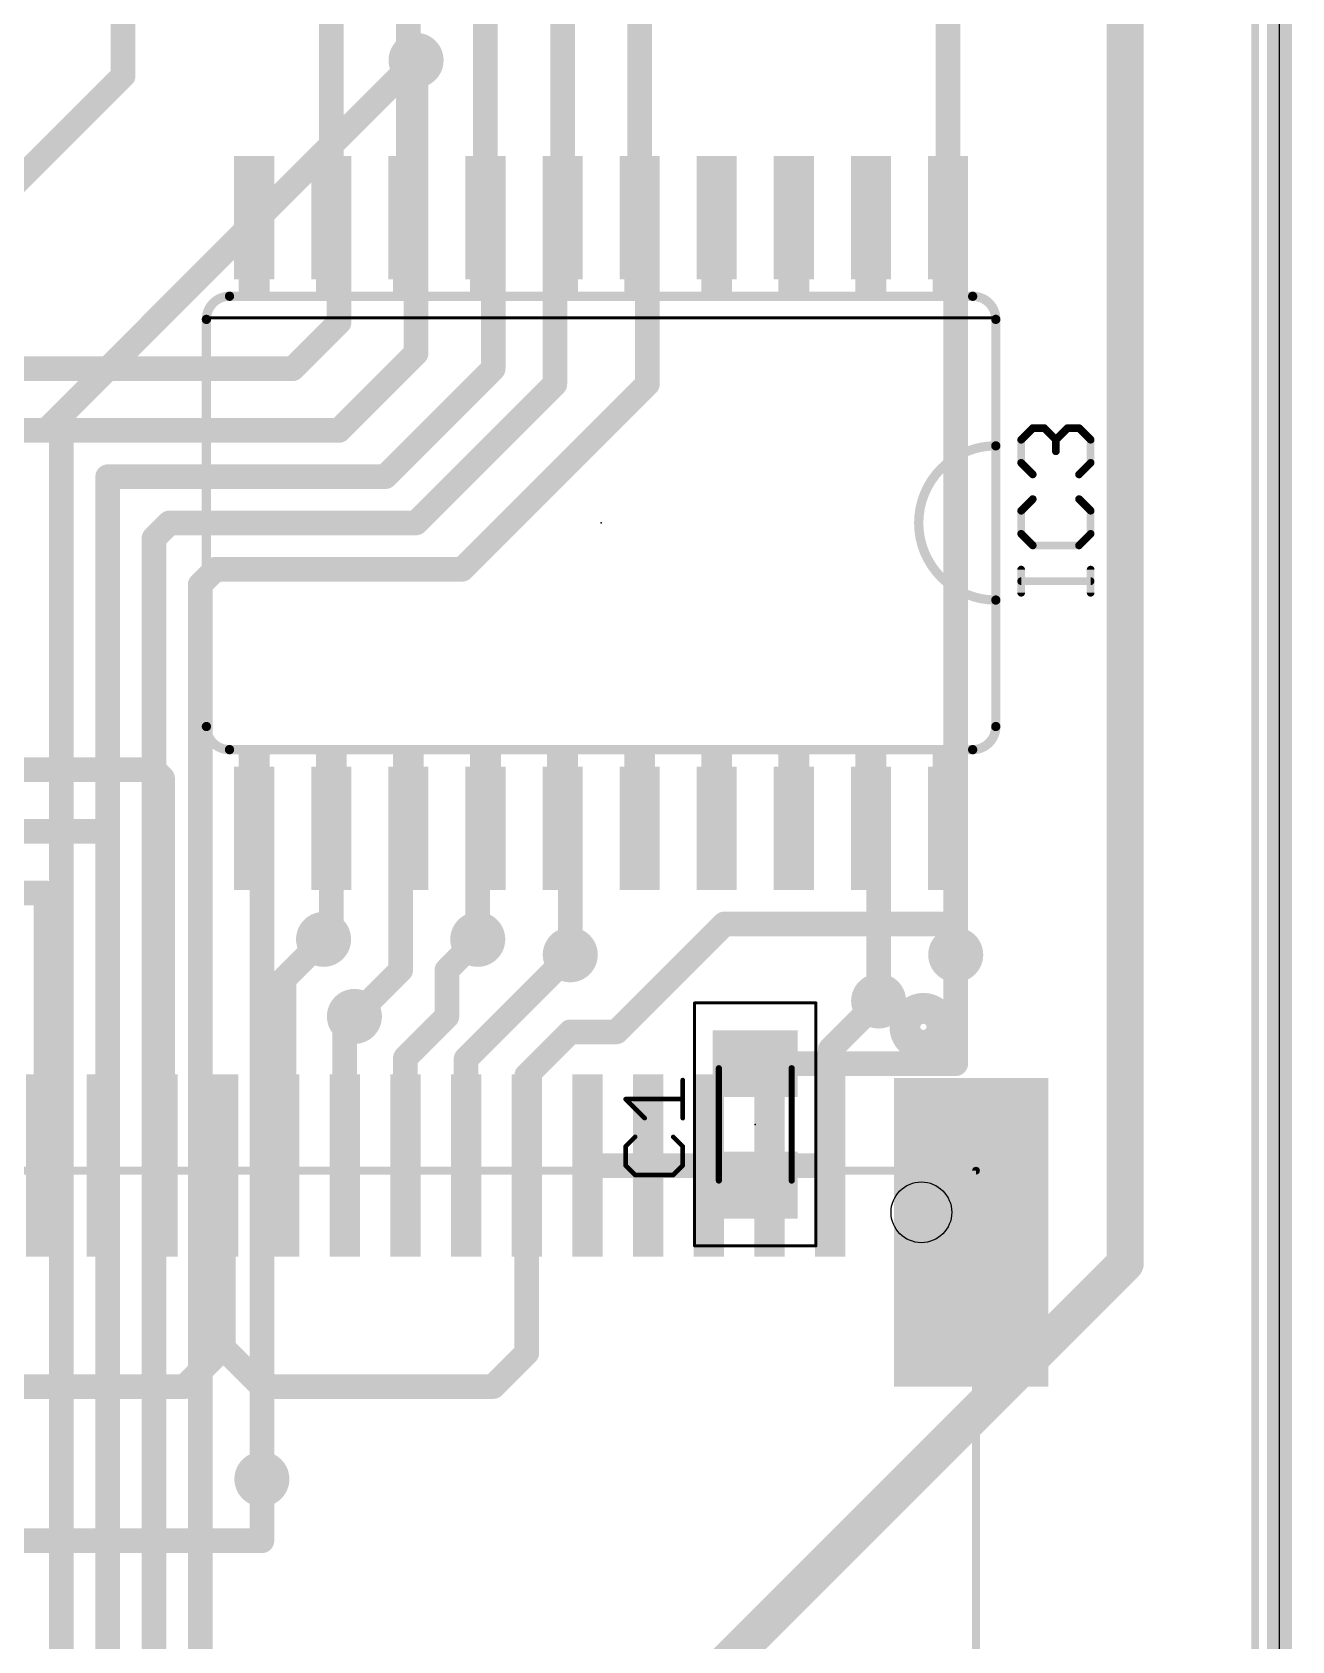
# Model space of a CAD drawing. Extents: x -31.8 to 31.8, y -40.8 to 40.8.
# Drawn here: x 4.85 to 25.6, y -14.35 to 12.15 of the extents above; entities that cross this region are included whole.
import ezdxf

# ---------------------------------------------------------------- set-up
doc = ezdxf.new("R2010")
doc.units = 0
for name, color, linetype in [('1', 12, 'CONTINUOUS'), ('16', 132, 'CONTINUOUS'), ('18', 110, 'CONTINUOUS'), ('20', 53, 'CONTINUOUS'), ('21', 253, 'CONTINUOUS'), ('22', 253, 'CONTINUOUS'), ('23', 53, 'CONTINUOUS'), ('25', 253, 'CONTINUOUS'), ('39', 12, 'CONTINUOUS'), ('51', 253, 'CONTINUOUS')]:
    doc.layers.add(name, color=color, linetype=linetype)

# ---------------------------------------------------------------- blocks, each defined once
blk = doc.blocks.new('RECT')
blk.add_solid([(-0.5, -0.5), (0.5, -0.5), (-0.5, 0.5), (0.5, 0.5)])
blk = doc.blocks.new('ROUNDV')
at = {"const_width": 0.5}
blk.add_lwpolyline([(0, -0.25, 1), (0, 0.25, 1), (0, -0.25)], format="xyb", dxfattribs=at)

msp = doc.modelspace()

# ---------------------------------------------------------------- linework, layer by layer
at = {"layer": '1'}
for points, const_width in [([(25.4, -40.64), (25.4, 40.64)], 0.4064), ([(6.35, 11.43), (6.35, 38.1)], 0.4064), ([(9.779, 9.0932), (9.779, 35.687)], 0.4064), ([(11.049, 9.0932), (11.049, 35.179)], 0.4064), ([(12.319, 9.0932), (12.319, 33.909)], 0.4064), ([(13.589, 9.0932), (13.589, 32.893)], 0.4064), ([(14.859, 9.0932), (14.859, 31.877)], 0.4064), ([(22.86, -8.128), (22.86, 24.384)], 0.6096), ([(19.939, 9.0932), (19.939, 15.621)], 0.4064), ([(11.176, 11.684), (11.176, 9.144)], 0.4064), ([(3.556, 8.636), (6.35, 11.43)], 0.4064), ([(9.906, 9.2202), (9.779, 9.0932)], 0.4064), ([(9.906, 7.366), (9.906, 9.2202)], 0.4064), ([(11.1252, 9.0932), (11.049, 9.0932)], 0.4064), ([(11.176, 9.144), (11.1252, 9.0932)], 0.4064), ([(11.176, 9.144), (11.176, 6.858)], 0.4064), ([(12.319, 9.017), (12.319, 9.0932)], 0.4064), ([(13.589, 9.017), (13.589, 9.0932)], 0.4064), ([(14.9098, 9.144), (14.859, 9.0932)], 0.4064), ([(14.986, 9.144), (14.9098, 9.144)], 0.4064), ([(14.986, 6.35), (14.986, 9.144)], 0.4064), ([(20.066, 8.9662), (19.939, 9.0932)], 0.4064), ([(12.446, 8.89), (12.319, 9.017)], 0.4064), ([(12.446, 6.604), (12.446, 8.89)], 0.4064), ([(13.462, 8.89), (13.589, 9.017)], 0.4064), ([(13.462, 6.35), (13.462, 8.89)], 0.4064), ([(20.066, -0.508), (20.066, 8.9662)], 0.4064), ([(9.144, 6.604), (9.906, 7.366)], 0.4064), ([(11.176, 6.858), (9.906, 5.588)], 0.4064), ([(4.572, 6.604), (9.144, 6.604)], 0.4064), ([(10.668, 4.826), (12.446, 6.604)], 0.4064), ([(11.176, 4.064), (13.462, 6.35)], 0.4064), ([(11.938, 3.302), (14.986, 6.35)], 0.4064), ([(5.334, 5.588), (5.334, -33.274)], 0.4064), ([(9.906, 5.588), (5.334, 5.588)], 0.4064), ([(6.096, 4.826), (6.096, -33.02)], 0.4064), ([(6.096, 4.826), (10.668, 4.826)], 0.4064), ([(7.112, 4.064), (6.858, 3.81)], 0.4064), ([(7.112, 4.064), (11.176, 4.064)], 0.4064), ([(6.858, 3.81), (6.858, -32.512)], 0.4064), ([(7.874, 3.302), (7.62, 3.048)], 0.4064), ([(7.874, 3.302), (11.938, 3.302)], 0.4064), ([(7.62, 3.048), (7.62, -31.75)], 0.4064), ([(20.066, -0.508), (20.066, -0.8382)], 0.4064), ([(20.066, -3.048), (20.066, -0.508)], 0.4064), ([(8.4582, -1.016), (8.509, -0.9652)], 0.4064), ([(9.779, -2.667), (9.779, -0.9652)], 0.4064), ([(10.922, -1.0922), (11.049, -0.9652)], 0.4064), ([(12.192, -0.8382), (12.192, -0.762)], 0.4064), ([(12.192, -0.8382), (12.319, -0.9652)], 0.4064), ([(12.192, -2.794), (12.192, -0.8382)], 0.4064), ([(13.716, -1.0922), (13.589, -0.9652)], 0.4064), ([(18.7452, -0.9652), (18.669, -0.9652)], 0.4064), ([(18.796, -1.016), (18.7452, -0.9652)], 0.4064), ([(20.066, -0.8382), (19.939, -0.9652)], 0.4064), ([(8.636, -1.016), (8.4582, -1.016)], 0.4064), ([(8.636, -11.684), (8.636, -1.016)], 0.4064), ([(10.922, -3.302), (10.922, -1.0922)], 0.4064), ([(13.716, -3.048), (13.716, -1.0922)], 0.4064), ([(18.796, -3.81), (18.796, -1.016)], 0.4064), ([(9.652, -2.794), (9.779, -2.667)], 0.4064), ([(20.066, -3.048), (20.066, -4.842)], 0.4064), ([(10.16, -4.064), (10.922, -3.302)], 0.4064), ([(20.066, -4.842), (16.764, -4.842)], 0.4064), ([(13.97, -17.018), (22.86, -8.128)], 0.6096)]:
    msp.add_lwpolyline(points, dxfattribs=dict(at, const_width=const_width))
for points, const_width in [([(11.2776, 11.684, 1), (11.0744, 11.684)], 0.2032), ([(6.2484, 11.43, 1), (6.4516, 11.43)], 0.2032), ([(6.4218, 11.3582, 1), (6.2782, 11.5018)], 0.2032), ([(10.0076, 9.2202, 1), (9.8044, 9.2202)], 0.2032), ([(9.9778, 9.1484, 1), (9.8342, 9.292)], 0.2032), ([(11.049, 9.1948, 1), (11.049, 8.9916)], 0.2032), ([(11.2776, 9.144, 1), (11.0744, 9.144)], 0.2032), ([(11.2478, 9.0722, 1), (11.1042, 9.2158)], 0.2032), ([(11.1252, 8.9916, 1), (11.1252, 9.1948)], 0.2032), ([(12.4206, 9.0932, 1), (12.2174, 9.0932)], 0.2032), ([(13.6906, 9.0932, 1), (13.4874, 9.0932)], 0.2032), ([(14.9098, 9.2456, 1), (14.9098, 9.0424)], 0.2032), ([(14.9816, 9.0722, 1), (14.838, 9.2158)], 0.2032), ([(15.0876, 9.144, 1), (14.8844, 9.144)], 0.2032), ([(14.986, 9.0424, 1), (14.986, 9.2456)], 0.2032), ([(20.0108, 9.165, 1), (19.8672, 9.0214)], 0.2032), ([(9.6774, 9.0932, 1), (9.8806, 9.0932)], 0.2032), ([(9.7072, 9.165, 1), (9.8508, 9.0214)], 0.2032), ([(10.9474, 9.0932, 1), (11.1506, 9.0932)], 0.2032), ([(11.0534, 9.165, 1), (11.197, 9.0214)], 0.2032), ([(11.0744, 9.144, 1), (11.2776, 9.144)], 0.2032), ([(12.2174, 9.0932, 1), (12.4206, 9.0932)], 0.2032), ([(12.2174, 9.017, 1), (12.4206, 9.017)], 0.2032), ([(12.3908, 9.0888, 1), (12.2472, 8.9452)], 0.2032), ([(12.5476, 8.89, 1), (12.3444, 8.89)], 0.2032), ([(12.3742, 8.8182, 1), (12.5178, 8.9618)], 0.2032), ([(13.5636, 8.89, 1), (13.3604, 8.89)], 0.2032), ([(13.3902, 8.9618, 1), (13.5338, 8.8182)], 0.2032), ([(13.4874, 9.0932, 1), (13.6906, 9.0932)], 0.2032), ([(13.4874, 9.017, 1), (13.6906, 9.017)], 0.2032), ([(13.6608, 8.9452, 1), (13.5172, 9.0888)], 0.2032), ([(14.7574, 9.0932, 1), (14.9606, 9.0932)], 0.2032), ([(14.7872, 9.165, 1), (14.9308, 9.0214)], 0.2032), ([(19.8374, 9.0932, 1), (20.0406, 9.0932)], 0.2032), ([(20.1676, 8.9662, 1), (19.9644, 8.9662)], 0.2032), ([(19.9942, 8.8944, 1), (20.1378, 9.038)], 0.2032), ([(9.8044, 7.366, 1), (10.0076, 7.366)], 0.2032), ([(9.9778, 7.2942, 1), (9.8342, 7.4378)], 0.2032), ([(11.0744, 6.858, 1), (11.2776, 6.858)], 0.2032), ([(11.2478, 6.7862, 1), (11.1042, 6.9298)], 0.2032), ([(9.0722, 6.6758, 1), (9.2158, 6.5322)], 0.2032), ([(9.144, 6.5024, 1), (9.144, 6.7056)], 0.2032), ([(12.3444, 6.604, 1), (12.5476, 6.604)], 0.2032), ([(12.5178, 6.5322, 1), (12.3742, 6.6758)], 0.2032), ([(13.3604, 6.35, 1), (13.5636, 6.35)], 0.2032), ([(13.5338, 6.2782, 1), (13.3902, 6.4218)], 0.2032), ([(14.8844, 6.35, 1), (15.0876, 6.35)], 0.2032), ([(15.0578, 6.2782, 1), (14.9142, 6.4218)], 0.2032), ([(5.4356, 5.588, 1), (5.2324, 5.588)], 0.2032), ([(5.334, 5.6896, 1), (5.334, 5.4864)], 0.2032), ([(9.8342, 5.6598, 1), (9.9778, 5.5162)], 0.2032), ([(9.906, 5.4864, 1), (9.906, 5.6896)], 0.2032), ([(6.1976, 4.826, 1), (5.9944, 4.826)], 0.2032), ([(6.096, 4.9276, 1), (6.096, 4.7244)], 0.2032), ([(10.5962, 4.8978, 1), (10.7398, 4.7542)], 0.2032), ([(10.668, 4.7244, 1), (10.668, 4.9276)], 0.2032), ([(7.112, 4.1656, 1), (7.112, 3.9624)], 0.2032), ([(7.1838, 3.9922, 1), (7.0402, 4.1358)], 0.2032), ([(11.176, 3.9624, 1), (11.176, 4.1656)], 0.2032), ([(6.9596, 3.81, 1), (6.7564, 3.81)], 0.2032), ([(6.7862, 3.8818, 1), (6.9298, 3.7382)], 0.2032), ([(11.1042, 4.1358, 1), (11.2478, 3.9922)], 0.2032), ([(7.874, 3.4036, 1), (7.874, 3.2004)], 0.2032), ([(7.9458, 3.2302, 1), (7.8022, 3.3738)], 0.2032), ([(11.8662, 3.3738, 1), (12.0098, 3.2302)], 0.2032), ([(11.938, 3.2004, 1), (11.938, 3.4036)], 0.2032), ([(7.7216, 3.048, 1), (7.5184, 3.048)], 0.2032), ([(7.5482, 3.1198, 1), (7.6918, 2.9762)], 0.2032), ([(20.1676, -0.508, 1), (19.9644, -0.508)], 0.2032), ([(20.1676, -0.508, 1), (19.9644, -0.508)], 0.2032), ([(19.9644, -0.508, 1), (20.1676, -0.508)], 0.2032), ([(8.5808, -1.037, 1), (8.4372, -0.8934)], 0.2032), ([(9.8806, -0.9652, 1), (9.6774, -0.9652)], 0.2032), ([(11.1208, -1.037, 1), (10.9772, -0.8934)], 0.2032), ([(12.2936, -0.762, 1), (12.0904, -0.762)], 0.2032), ([(12.2936, -0.8382, 1), (12.0904, -0.8382)], 0.2032), ([(12.0904, -0.8382, 1), (12.2936, -0.8382)], 0.2032), ([(12.2638, -0.7664, 1), (12.1202, -0.91)], 0.2032), ([(12.2472, -1.037, 1), (12.3908, -0.8934)], 0.2032), ([(13.6608, -0.8934, 1), (13.5172, -1.037)], 0.2032), ([(18.669, -0.8636, 1), (18.669, -1.0668)], 0.2032), ([(18.817, -0.8934, 1), (18.6734, -1.037)], 0.2032), ([(18.7452, -1.0668, 1), (18.7452, -0.8636)], 0.2032), ([(19.8672, -0.8934, 1), (20.0108, -1.037)], 0.2032), ([(19.9644, -0.8382, 1), (20.1676, -0.8382)], 0.2032), ([(20.1378, -0.91, 1), (19.9942, -0.7664)], 0.2032), ([(8.4582, -0.9144, 1), (8.4582, -1.1176)], 0.2032), ([(8.3864, -0.9442, 1), (8.53, -1.0878)], 0.2032), ([(8.7376, -1.016, 1), (8.5344, -1.016)], 0.2032), ([(8.636, -1.1176, 1), (8.636, -0.9144)], 0.2032), ([(11.0236, -1.0922, 1), (10.8204, -1.0922)], 0.2032), ([(10.8502, -1.0204, 1), (10.9938, -1.164)], 0.2032), ([(13.8176, -1.0922, 1), (13.6144, -1.0922)], 0.2032), ([(13.6442, -1.164, 1), (13.7878, -1.0204)], 0.2032), ([(18.8976, -1.016, 1), (18.6944, -1.016)], 0.2032), ([(18.7242, -1.0878, 1), (18.8678, -0.9442)], 0.2032), ([(9.5802, -2.7222, 1), (9.7238, -2.8658)], 0.2032), ([(9.6774, -2.667, 1), (9.8806, -2.667)], 0.2032), ([(9.8508, -2.7388, 1), (9.7072, -2.5952)], 0.2032), ([(12.0904, -2.794, 1), (12.2936, -2.794)], 0.2032), ([(20.1676, -3.048, 1), (19.9644, -3.048)], 0.2032), ([(10.9938, -3.3738, 1), (10.8502, -3.2302)], 0.2032), ([(13.6144, -3.048, 1), (13.8176, -3.048)], 0.2032), ([(19.9644, -3.048, 1), (20.1676, -3.048)], 0.2032), ([(10.8204, -3.302, 1), (11.0236, -3.302)], 0.2032), ([(18.6944, -3.81, 1), (18.8976, -3.81)], 0.2032), ([(10.0882, -3.9922, 1), (10.2318, -4.1358)], 0.2032), ([(16.764, -4.7404, 1), (16.764, -4.9436)], 0.2032), ([(19.9644, -4.842, 1), (20.1676, -4.842)], 0.2032), ([(20.066, -4.9436, 1), (20.066, -4.7404)], 0.2032), ([(22.9678, -8.2358, 1), (22.7522, -8.0202)], 0.3048), ([(22.7076, -8.128, 1), (23.0124, -8.128)], 0.3048), ([(8.5344, -11.684, 1), (8.7376, -11.684)], 0.2032)]:
    msp.add_lwpolyline(points, format="xyb", dxfattribs=dict(at, const_width=const_width))
at = {"layer": '16', "const_width": 0.4064}
for points in [[(5.08, 5.588), (11.176, 11.684)], [(-1.778, 5.588), (5.08, 5.588)], [(6.858, 0), (2.794, 0)], [(7, -0.142), (6.858, 0)], [(7, -6.52), (7, -0.142)], [(6.096, -1.016), (2.286, -1.016)], [(6.096, -5.842), (6.096, -1.016)], [(1.524, -2.032), (5.08, -2.032)], [(5.08, -2.032), (5.08, -5.668)], [(14.478, -4.318), (16.256, -2.54)], [(16.256, -2.54), (20.066, -2.54)], [(20.066, -2.54), (20.066, -3.048)], [(9, -3.446), (9.652, -2.794)], [(11.684, -3.302), (12.192, -2.794)], [(12, -4.764), (13.716, -3.048)], [(11.684, -4.064), (11.684, -3.302)], [(9, -6.52), (9, -3.446)], [(18, -4.606), (18.796, -3.81)], [(10, -6.52), (10, -3.97)], [(10, -3.97), (10.16, -4.064)], [(11, -4.748), (11.684, -4.064)], [(13, -5.034), (13.716, -4.318)], [(13.716, -4.318), (14.478, -4.318)], [(18, -6.52), (18, -4.606)], [(11, -6.52), (11, -4.748)], [(12, -6.52), (12, -4.764)], [(13, -6.52), (13, -5.034)], [(5.08, -5.668), (5, -6.52)], [(6, -6.52), (6.096, -5.842)], [(8, -9.526), (8, -6.52)], [(13, -9.606), (13, -6.52)], [(14.902, -6.52), (14, -6.52)], [(15, -6.52), (15, -6.59)], [(15, -6.52), (16.002, -6.52)], [(16, -6.52), (16, -6.602)], [(16.002, -6.52), (16, -6.52)], [(16.002, -6.52), (16.002, -6.604)], [(16.086, -6.52), (17, -6.52)], [(17, -6.52), (18, -6.52)], [(18, -6.52), (18.034, -6.52)], [(18.034, -6.52), (18.034, -6.604)], [(7.366, -10.16), (8, -9.526)], [(8, -9.526), (8.002, -9.526)], [(8.002, -9.526), (8.636, -10.16)], [(12.446, -10.16), (13, -9.606)], [(3.81, -10.16), (7.366, -10.16)], [(8.636, -10.16), (12.446, -10.16)], [(8.636, -11.684), (8.636, -12.7)], [(8.636, -12.7), (-3.302, -12.7)]]:
    msp.add_lwpolyline(points, dxfattribs=at)
at = {"layer": '16'}
for points, const_width in [([(11.2478, 11.6122, 1), (11.1042, 11.7558)], 0.2032), ([(5.0082, 5.6598, 1), (5.1518, 5.5162)], 0.2032), ([(5.08, 5.4864, 1), (5.08, 5.6896)], 0.2032), ([(6.9298, 0.0718, 1), (6.7862, -0.0718)], 0.2032), ([(6.858, -0.1016, 1), (6.858, 0.1016)], 0.2032), ([(7.1016, -0.142, 1), (6.8984, -0.142)], 0.2032), ([(6.9282, -0.2138, 1), (7.0718, -0.0702)], 0.2032), ([(6.1976, -1.016, 1), (5.9944, -1.016)], 0.2032), ([(6.096, -1.1176, 1), (6.096, -0.9144)], 0.2032), ([(5.1816, -2.032, 1), (4.9784, -2.032)], 0.2032), ([(5.08, -2.1336, 1), (5.08, -1.9304)], 0.2032), ([(16.256, -2.4384, 1), (16.256, -2.6416)], 0.2032), ([(16.3278, -2.6118, 1), (16.1842, -2.4682)], 0.2032), ([(20.1676, -2.54, 1), (19.9644, -2.54)], 0.2032), ([(20.066, -2.6416, 1), (20.066, -2.4384)], 0.2032), ([(9.7238, -2.8658, 1), (9.5802, -2.7222)], 0.2032), ([(12.2638, -2.8658, 1), (12.1202, -2.7222)], 0.2032), ([(13.7878, -3.1198, 1), (13.6442, -2.9762)], 0.2032), ([(11.7856, -3.302, 1), (11.5824, -3.302)], 0.2032), ([(11.6122, -3.2302, 1), (11.7558, -3.3738)], 0.2032), ([(19.9644, -3.048, 1), (20.1676, -3.048)], 0.2032), ([(9.1016, -3.446, 1), (8.8984, -3.446)], 0.2032), ([(8.9282, -3.3742, 1), (9.0718, -3.5178)], 0.2032), ([(18.8678, -3.8818, 1), (18.7242, -3.7382)], 0.2032), ([(10.1016, -3.97, 1), (9.8984, -3.97)], 0.2032), ([(10.0515, -3.8824, 1), (9.9485, -4.0576)], 0.2032), ([(10.1085, -4.1516, 1), (10.2115, -3.9764)], 0.2032), ([(11.5824, -4.064, 1), (11.7856, -4.064)], 0.2032), ([(11.7558, -4.1358, 1), (11.6122, -3.9922)], 0.2032), ([(13.716, -4.2164, 1), (13.716, -4.4196)], 0.2032), ([(13.7878, -4.3898, 1), (13.6442, -4.2462)], 0.2032), ([(14.4062, -4.2462, 1), (14.5498, -4.3898)], 0.2032), ([(14.478, -4.4196, 1), (14.478, -4.2164)], 0.2032), ([(18.1016, -4.606, 1), (17.8984, -4.606)], 0.2032), ([(17.9282, -4.5342, 1), (18.0718, -4.6778)], 0.2032), ([(11.1016, -4.748, 1), (10.8984, -4.748)], 0.2032), ([(10.9282, -4.6762, 1), (11.0718, -4.8198)], 0.2032), ([(12.1016, -4.764, 1), (11.8984, -4.764)], 0.2032), ([(11.9282, -4.6922, 1), (12.0718, -4.8358)], 0.2032), ([(13.1016, -5.034, 1), (12.8984, -5.034)], 0.2032), ([(12.9282, -4.9622, 1), (13.0718, -5.1058)], 0.2032), ([(5.1812, -5.6775, 1), (4.9788, -5.6585)], 0.2032), ([(4.9784, -5.668, 1), (5.1816, -5.668)], 0.2032), ([(5.9944, -5.842, 1), (6.1976, -5.842)], 0.2032), ([(6.1966, -5.8562, 1), (5.9954, -5.8278)], 0.2032), ([(8.1016, -6.52, 1), (7.8984, -6.52)], 0.2032), ([(13.1016, -6.52, 1), (12.8984, -6.52)], 0.2032), ([(14, -6.4184, 1), (14, -6.6216)], 0.2032), ([(14.986, -6.604, 0.4142), (14.902, -6.52)], 0.4064), ([(14.902, -6.4184, 1), (14.902, -6.6216)], 0.2032), ([(15.1016, -6.52, 1), (14.8984, -6.52)], 0.2032), ([(15, -6.4184, 1), (15, -6.6216)], 0.2032), ([(14.902, -6.6216, 1), (14.902, -6.4184)], 0.2032), ([(16.1016, -6.52, 1), (15.8984, -6.52)], 0.2032), ([(16, -6.4184, 1), (16, -6.6216)], 0.2032), ([(16.086, -6.52, 0.4142), (16.002, -6.604)], 0.4064), ([(16.1036, -6.52, 1), (15.9004, -6.52)], 0.2032), ([(16.086, -6.4184, 1), (16.086, -6.6216)], 0.2032), ([(16.002, -6.6216, 1), (16.002, -6.4184)], 0.2032), ([(16.002, -6.6216, 1), (16.002, -6.4184)], 0.2032), ([(16.086, -6.6216, 1), (16.086, -6.4184)], 0.2032), ([(17, -6.4184, 1), (17, -6.6216)], 0.2032), ([(17, -6.6216, 1), (17, -6.4184)], 0.2032), ([(18, -6.4184, 1), (18, -6.6216)], 0.2032), ([(18.1356, -6.52, 1), (17.9324, -6.52)], 0.2032), ([(18, -6.6216, 1), (18, -6.4184)], 0.2032), ([(18.034, -6.6216, 1), (18.034, -6.4184)], 0.2032), ([(4.8988, -6.5105, 1), (5.1012, -6.5295)], 0.2032), ([(5.8994, -6.5058, 1), (6.1006, -6.5342)], 0.2032), ([(6.8984, -6.52, 1), (7.1016, -6.52)], 0.2032), ([(8.8984, -6.52, 1), (9.1016, -6.52)], 0.2032), ([(9.8984, -6.52, 1), (10.1016, -6.52)], 0.2032), ([(10.8984, -6.52, 1), (11.1016, -6.52)], 0.2032), ([(11.8984, -6.52, 1), (12.1016, -6.52)], 0.2032), ([(12.8984, -6.52, 1), (13.1016, -6.52)], 0.2032), ([(14.986, -6.604, 0.4142), (15, -6.59)], 0.4064), ([(14.986, -6.5024, 1), (14.986, -6.7056)], 0.2032), ([(14.8844, -6.604, 1), (15.0876, -6.604)], 0.2032), ([(15.1016, -6.59, 1), (14.8984, -6.59)], 0.2032), ([(14.8984, -6.59, 1), (15.1016, -6.59)], 0.2032), ([(16, -6.602, 0.4142), (16.002, -6.604)], 0.4064), ([(16.1016, -6.602, 1), (15.8984, -6.602)], 0.2032), ([(15.8984, -6.602, 1), (16.1016, -6.602)], 0.2032), ([(15.9004, -6.604, 1), (16.1036, -6.604)], 0.2032), ([(15.9004, -6.604, 1), (16.1036, -6.604)], 0.2032), ([(16.002, -6.7056, 1), (16.002, -6.5024)], 0.2032), ([(17.8984, -6.52, 1), (18.1016, -6.52)], 0.2032), ([(17.9324, -6.604, 1), (18.1356, -6.604)], 0.2032), ([(8, -9.4244, 1), (8, -9.6276)], 0.2032), ([(7.8984, -9.526, 1), (8.1016, -9.526)], 0.2032), ([(8.0738, -9.4542, 1), (7.9302, -9.5978)], 0.2032), ([(8.0718, -9.5978, 1), (7.9282, -9.4542)], 0.2032), ([(8.002, -9.6276, 1), (8.002, -9.4244)], 0.2032), ([(12.8984, -9.606, 1), (13.1016, -9.606)], 0.2032), ([(13.0718, -9.6778, 1), (12.9282, -9.5342)], 0.2032), ([(7.2942, -10.0882, 1), (7.4378, -10.2318)], 0.2032), ([(7.366, -10.2616, 1), (7.366, -10.0584)], 0.2032), ([(8.636, -10.0584, 1), (8.636, -10.2616)], 0.2032), ([(8.5642, -10.2318, 1), (8.7078, -10.0882)], 0.2032), ([(12.3742, -10.0882, 1), (12.5178, -10.2318)], 0.2032), ([(12.446, -10.2616, 1), (12.446, -10.0584)], 0.2032), ([(8.7376, -11.684, 1), (8.5344, -11.684)], 0.2032), ([(8.5344, -12.7, 1), (8.7376, -12.7)], 0.2032), ([(8.636, -12.8016, 1), (8.636, -12.5984)], 0.2032)]:
    msp.add_lwpolyline(points, format="xyb", dxfattribs=dict(at, const_width=const_width))
at = {"layer": '20'}
msp.add_line((25.4, -34.29), (25.4, 34.29), dxfattribs=at)
msp.add_circle((19.5, -7.29), 0.5, dxfattribs=at)
at = {"layer": '21'}
for points, const_width in [([(8.1026, 7.7978, 0.4142), (7.7216, 7.4168)], 0.1524), ([(8.1026, 7.7597, 1), (8.1026, 7.8359)], 0.0762), ([(20.7264, 7.4168, 0.4142), (20.3454, 7.7978)], 0.1524), ([(20.3454, 7.8359, 1), (20.3454, 7.7597)], 0.0762), ([(7.7597, 7.4168, 1), (7.6835, 7.4168)], 0.0762), ([(7.6835, 7.4168, 1), (7.7597, 7.4168)], 0.0762), ([(7.747, 7.4549, 1), (7.747, 7.4295)], 0.0254), ([(20.7645, 7.4168, 1), (20.6883, 7.4168)], 0.0762), ([(20.6883, 7.4168, 1), (20.7645, 7.4168)], 0.0762), ([(20.701, 7.4295, 1), (20.701, 7.4549)], 0.0254), ([(20.7264, 5.334, 1), (20.7264, 2.794)], 0.1524), ([(20.7645, 5.334, 1), (20.6883, 5.334)], 0.0762), ([(20.6883, 5.334, 1), (20.7645, 5.334)], 0.0762), ([(20.7264, 5.2959, 1), (20.7264, 5.3721)], 0.0762), ([(20.7645, 2.794, 1), (20.6883, 2.794)], 0.0762), ([(20.6883, 2.794, 1), (20.7645, 2.794)], 0.0762), ([(20.7264, 2.7559, 1), (20.7264, 2.8321)], 0.0762), ([(7.7216, 0.7112, 0.4142), (8.1026, 0.3302)], 0.1524), ([(7.7597, 0.7112, 1), (7.6835, 0.7112)], 0.0762), ([(7.6835, 0.7112, 1), (7.7597, 0.7112)], 0.0762), ([(20.3454, 0.3302, 0.4142), (20.7264, 0.7112)], 0.1524), ([(20.7645, 0.7112, 1), (20.6883, 0.7112)], 0.0762), ([(20.6883, 0.7112, 1), (20.7645, 0.7112)], 0.0762), ([(8.1026, 0.2921, 1), (8.1026, 0.3683)], 0.0762), ([(20.3454, 0.3683, 1), (20.3454, 0.2921)], 0.0762)]:
    msp.add_lwpolyline(points, format="xyb", dxfattribs=dict(at, const_width=const_width))
for points, const_width in [([(7.7216, 7.4168), (7.7216, 0.7112)], 0.1524), ([(20.701, 7.4422), (7.747, 7.4422)], 0.0508), ([(20.7264, 5.334), (20.7264, 7.4168)], 0.1524), ([(20.7264, 2.794), (20.7264, 5.334)], 0.1524), ([(20.7264, 0.7112), (20.7264, 2.794)], 0.1524)]:
    msp.add_lwpolyline(points, dxfattribs=dict(at, const_width=const_width))
at = {"layer": '22', "const_width": 0.127}
for points in [[(25, -34.29), (25, 35.71)], [(20.4, -6.604), (-20.4, -6.604)], [(20.4, -34.29), (20.4, -6.604)]]:
    msp.add_lwpolyline(points, dxfattribs=at)
at = {"layer": '22'}
for points, const_width in [([(19.534, -4.49, 1), (19.534, -3.982, 1), (19.534, -4.49)], 0.6096), ([(20.4318, -6.604, 1), (20.3683, -6.604)], 0.0635), ([(20.4, -6.6357, 1), (20.4, -6.5723)], 0.0635)]:
    msp.add_lwpolyline(points, format="xyb", dxfattribs=dict(at, const_width=const_width))
at = {"layer": '23'}
for p in [(14.224, 4.064), (16.764, -5.842)]:
    msp.add_point(p, dxfattribs=at)
at = {"layer": '25'}
for points, const_width in [([(21.1445, 5.4351), (21.3352, 5.6257)], 0.127), ([(21.3352, 5.6257), (21.5259, 5.6257)], 0.127), ([(21.5259, 5.6257), (21.7165, 5.4351)], 0.127), ([(21.7165, 5.4351), (21.9072, 5.6257)], 0.127), ([(21.9072, 5.6257), (22.0978, 5.6257)], 0.127), ([(22.0978, 5.6257), (22.2885, 5.4351)], 0.127), ([(21.1445, 5.0538), (21.1445, 5.4351)], 0.127), ([(21.7165, 5.4351), (21.7165, 5.2444)], 0.127), ([(22.2885, 5.4351), (22.2885, 5.0538)], 0.127), ([(21.3352, 4.8631), (21.1445, 5.0538)], 0.127), ([(22.2885, 5.0538), (22.0978, 4.8631)], 0.127), ([(21.3352, 4.4564), (21.1445, 4.2657)], 0.127), ([(22.2885, 4.2657), (22.0978, 4.4564)], 0.127), ([(21.1445, 4.2657), (21.1445, 3.8844)], 0.127), ([(22.2885, 3.8844), (22.2885, 4.2657)], 0.127), ([(21.1445, 3.8844), (21.3352, 3.6937)], 0.127), ([(21.3352, 3.6937), (22.0978, 3.6937)], 0.127), ([(22.0978, 3.6937), (22.2885, 3.8844)], 0.127), ([(21.1445, 2.9141), (21.1445, 3.2954)], 0.127), ([(22.2885, 2.9141), (22.2885, 3.2954)], 0.127), ([(22.2885, 3.1048), (21.1445, 3.1048)], 0.127), ([(15.5689, -5.7394), (15.5689, -5.1124)], 0.0762), ([(14.9418, -5.7394), (14.6283, -5.4259)], 0.0762), ([(14.6283, -5.4259), (15.5689, -5.4259)], 0.0762), ([(14.7851, -6.0479), (14.6283, -6.2046)], 0.0762), ([(15.5689, -6.2046), (15.4121, -6.0479)], 0.0762), ([(14.6283, -6.2046), (14.6283, -6.5182)], 0.0762), ([(15.5689, -6.5182), (15.5689, -6.2046)], 0.0762), ([(14.6283, -6.5182), (14.7851, -6.6749)], 0.0762), ([(15.4121, -6.6749), (15.5689, -6.5182)], 0.0762), ([(14.7851, -6.6749), (15.4121, -6.6749)], 0.0762)]:
    msp.add_lwpolyline(points, dxfattribs=dict(at, const_width=const_width))
for points, const_width in [([(21.3352, 5.6575, 1), (21.3352, 5.594)], 0.0635), ([(21.3576, 5.6033, 1), (21.3127, 5.6482)], 0.0635), ([(21.5483, 5.6482, 1), (21.5034, 5.6033)], 0.0635), ([(21.5259, 5.594, 1), (21.5259, 5.6575)], 0.0635), ([(21.9072, 5.6575, 1), (21.9072, 5.594)], 0.0635), ([(21.9296, 5.6033, 1), (21.8847, 5.6482)], 0.0635), ([(22.1203, 5.6482, 1), (22.0754, 5.6033)], 0.0635), ([(22.0978, 5.594, 1), (22.0978, 5.6575)], 0.0635), ([(21.1763, 5.4351, 1), (21.1128, 5.4351)], 0.0635), ([(21.1221, 5.4575, 1), (21.167, 5.4126)], 0.0635), ([(21.7483, 5.4351, 1), (21.6848, 5.4351)], 0.0635), ([(21.6941, 5.4575, 1), (21.739, 5.4126)], 0.0635), ([(21.6941, 5.4126, 1), (21.739, 5.4575)], 0.0635), ([(22.3203, 5.4351, 1), (22.2568, 5.4351)], 0.0635), ([(22.266, 5.4126, 1), (22.311, 5.4575)], 0.0635), ([(21.167, 5.0762, 1), (21.1221, 5.0313)], 0.0635), ([(21.1128, 5.0538, 1), (21.1763, 5.0538)], 0.0635), ([(21.6848, 5.2444, 1), (21.7483, 5.2444)], 0.0635), ([(22.2568, 5.0538, 1), (22.3203, 5.0538)], 0.0635), ([(22.311, 5.0313, 1), (22.266, 5.0762)], 0.0635), ([(21.3127, 4.8406, 1), (21.3576, 4.8855)], 0.0635), ([(22.0754, 4.8855, 1), (22.1203, 4.8406)], 0.0635), ([(21.3576, 4.4339, 1), (21.3127, 4.4788)], 0.0635), ([(22.1203, 4.4788, 1), (22.0754, 4.4339)], 0.0635), ([(21.1763, 4.2657, 1), (21.1128, 4.2657)], 0.0635), ([(21.1221, 4.2881, 1), (21.167, 4.2432)], 0.0635), ([(22.3203, 4.2657, 1), (22.2568, 4.2657)], 0.0635), ([(22.266, 4.2432, 1), (22.311, 4.2881)], 0.0635), ([(21.167, 3.9068, 1), (21.1221, 3.8619)], 0.0635), ([(21.1128, 3.8844, 1), (21.1763, 3.8844)], 0.0635), ([(21.3352, 3.7255, 1), (21.3352, 3.662)], 0.0635), ([(21.3127, 3.6712, 1), (21.3576, 3.7162)], 0.0635), ([(22.0754, 3.7162, 1), (22.1203, 3.6712)], 0.0635), ([(22.0978, 3.662, 1), (22.0978, 3.7255)], 0.0635), ([(22.2568, 3.8844, 1), (22.3203, 3.8844)], 0.0635), ([(22.311, 3.8619, 1), (22.266, 3.9068)], 0.0635), ([(21.1763, 3.2954, 1), (21.1128, 3.2954)], 0.0635), ([(22.3203, 3.2954, 1), (22.2568, 3.2954)], 0.0635), ([(21.1445, 3.1365, 1), (21.1445, 3.073)], 0.0635), ([(21.1128, 2.9141, 1), (21.1763, 2.9141)], 0.0635), ([(22.2568, 2.9141, 1), (22.3203, 2.9141)], 0.0635), ([(22.2885, 3.073, 1), (22.2885, 3.1365)], 0.0635), ([(15.588, -5.1124, 1), (15.5499, -5.1124)], 0.0381), ([(14.6283, -5.4068, 1), (14.6283, -5.4449)], 0.0381), ([(14.6418, -5.4124, 1), (14.6148, -5.4394)], 0.0381), ([(15.5689, -5.4449, 1), (15.5689, -5.4068)], 0.0381), ([(14.9284, -5.7529, 1), (14.9553, -5.7259)], 0.0381), ([(15.5499, -5.7394, 1), (15.588, -5.7394)], 0.0381), ([(14.7985, -6.0613, 1), (14.7716, -6.0344)], 0.0381), ([(15.4256, -6.0344, 1), (15.3987, -6.0613)], 0.0381), ([(14.6473, -6.2046, 1), (14.6092, -6.2046)], 0.0381), ([(14.6148, -6.1912, 1), (14.6418, -6.2181)], 0.0381), ([(15.588, -6.2046, 1), (15.5499, -6.2046)], 0.0381), ([(15.5554, -6.2181, 1), (15.5824, -6.1912)], 0.0381), ([(14.6092, -6.5182, 1), (14.6473, -6.5182)], 0.0381), ([(14.6418, -6.5047, 1), (14.6148, -6.5316)], 0.0381), ([(15.5499, -6.5182, 1), (15.588, -6.5182)], 0.0381), ([(15.5824, -6.5316, 1), (15.5554, -6.5047)], 0.0381), ([(14.7851, -6.6559, 1), (14.7851, -6.694)], 0.0381), ([(14.7716, -6.6884, 1), (14.7985, -6.6615)], 0.0381), ([(15.3987, -6.6615, 1), (15.4256, -6.6884)], 0.0381), ([(15.4121, -6.694, 1), (15.4121, -6.6559)], 0.0381)]:
    msp.add_lwpolyline(points, format="xyb", dxfattribs=dict(at, const_width=const_width))
at = {"layer": '39', "const_width": 0.05}
for points in [[(15.764, -7.842), (15.764, -3.842)], [(15.764, -3.842), (17.764, -3.842)], [(17.764, -3.842), (17.764, -7.842)], [(17.764, -7.842), (15.764, -7.842)]]:
    msp.add_lwpolyline(points, dxfattribs=at)
at = {"layer": '39', "const_width": 0.025}
for points in [[(15.7765, -3.842, 1), (15.7515, -3.842)], [(15.764, -3.8295, 1), (15.764, -3.8545)], [(17.7765, -3.842, 1), (17.7515, -3.842)], [(17.764, -3.8545, 1), (17.764, -3.8295)], [(15.764, -7.8295, 1), (15.764, -7.8545)], [(15.7515, -7.842, 1), (15.7765, -7.842)], [(17.7515, -7.842, 1), (17.7765, -7.842)], [(17.764, -7.8545, 1), (17.764, -7.8295)]]:
    msp.add_lwpolyline(points, format="xyb", dxfattribs=at)
at = {"layer": '51'}
for points, const_width in [([(20.3454, 7.7978), (8.1026, 7.7978)], 0.1524), ([(8.1026, 0.3302), (20.3454, 0.3302)], 0.1524), ([(16.164, -6.767), (16.164, -4.917)], 0.1016), ([(17.364, -4.917), (17.364, -6.767)], 0.1016)]:
    msp.add_lwpolyline(points, dxfattribs=dict(at, const_width=const_width))
for points, const_width in [([(8.1026, 7.8359, 1), (8.1026, 7.7597)], 0.0762), ([(20.3454, 7.7597, 1), (20.3454, 7.8359)], 0.0762), ([(8.1026, 0.3683, 1), (8.1026, 0.2921)], 0.0762), ([(20.3454, 0.2921, 1), (20.3454, 0.3683)], 0.0762), ([(16.1894, -4.917, 1), (16.1386, -4.917)], 0.0508), ([(17.3894, -4.917, 1), (17.3386, -4.917)], 0.0508), ([(16.1386, -6.767, 1), (16.1894, -6.767)], 0.0508), ([(17.3386, -6.767, 1), (17.3894, -6.767)], 0.0508)]:
    msp.add_lwpolyline(points, format="xyb", dxfattribs=dict(at, const_width=const_width))

# ---------------------------------------------------------------- block references
at = {"layer": '1'}
for p, xscale, yscale, rotation in [((8.509, 9.0932), 0.6604, 2.032, 180), ((9.779, 9.0932), 0.6604, 2.032, 180), ((11.049, 9.0932), 0.6604, 2.032, 180), ((12.319, 9.0932), 0.6604, 2.032, 180), ((13.589, 9.0932), 0.6604, 2.032, 180), ((14.859, 9.0932), 0.6604, 2.032, 180), ((16.129, 9.0932), 0.6604, 2.032, 180), ((17.399, 9.0932), 0.6604, 2.032, 180), ((18.669, 9.0932), 0.6604, 2.032, 180), ((19.939, 9.0932), 0.6604, 2.032, 180), ((8.509, -0.9652), 0.6604, 2.032, 180), ((9.779, -0.9652), 0.6604, 2.032, 180), ((11.049, -0.9652), 0.6604, 2.032, 180), ((12.319, -0.9652), 0.6604, 2.032, 180), ((13.589, -0.9652), 0.6604, 2.032, 180), ((14.859, -0.9652), 0.6604, 2.032, 180), ((16.129, -0.9652), 0.6604, 2.032, 180), ((17.399, -0.9652), 0.6604, 2.032, 180), ((18.669, -0.9652), 0.6604, 2.032, 180), ((19.939, -0.9652), 0.6604, 2.032, 180), ((16.764, -4.842), 1.1, 1.4, 270), ((16.764, -6.842), 1.1, 1.4, 270)]:
    msp.add_blockref('RECT', p, dxfattribs=dict(at, xscale=xscale, yscale=yscale, rotation=rotation))
at = {"layer": '16', "rotation": 180}
for p, xscale, yscale in [((5, -6.52), 0.5, 3), ((6, -6.52), 0.5, 3), ((7, -6.52), 0.5, 3), ((8, -6.52), 0.5, 3), ((9, -6.52), 0.5, 3), ((10, -6.52), 0.5, 3), ((11, -6.52), 0.5, 3), ((12, -6.52), 0.5, 3), ((13, -6.52), 0.5, 3), ((14, -6.52), 0.5, 3), ((15, -6.52), 0.5, 3), ((16, -6.52), 0.5, 3), ((17, -6.52), 0.5, 3), ((18, -6.52), 0.5, 3), ((20.32, -7.62), 2.54, 5.08)]:
    msp.add_blockref('RECT', p, dxfattribs=dict(at, xscale=xscale, yscale=yscale))
at = {"layer": '18', "xscale": 0.9064, "yscale": 0.9064}
for p in [(11.176, 11.684), (11.176, 11.684), (9.652, -2.794), (9.652, -2.794), (12.192, -2.794), (12.192, -2.794), (13.716, -3.048), (13.716, -3.048), (20.066, -3.048), (20.066, -3.048), (18.796, -3.81), (18.796, -3.81), (10.16, -4.064), (10.16, -4.064), (8.636, -11.684), (8.636, -11.684)]:
    msp.add_blockref('ROUNDV', p, dxfattribs=at)
at = {"layer": '51'}
for p, xscale, yscale, rotation in [((8.509, 8.6614), 0.508, 1.4732, 180), ((9.779, 8.6614), 0.508, 1.4732, 180), ((11.049, 8.6614), 0.508, 1.4732, 180), ((12.319, 8.6614), 0.508, 1.4732, 180), ((13.589, 8.6614), 0.508, 1.4732, 180), ((14.859, 8.6614), 0.508, 1.4732, 180), ((16.129, 8.6614), 0.508, 1.4732, 180), ((17.399, 8.6614), 0.508, 1.4732, 180), ((18.669, 8.6614), 0.508, 1.4732, 180), ((19.939, 8.6614), 0.508, 1.4732, 180), ((8.509, 7.8613), 0.508, 0.127, 180), ((9.779, 7.8613), 0.508, 0.127, 180), ((11.049, 7.8613), 0.508, 0.127, 180), ((12.319, 7.8613), 0.508, 0.127, 180), ((13.589, 7.8613), 0.508, 0.127, 180), ((14.859, 7.8613), 0.508, 0.127, 180), ((16.129, 7.8613), 0.508, 0.127, 180), ((17.399, 7.8613), 0.508, 0.127, 180), ((18.669, 7.8613), 0.508, 0.127, 180), ((19.939, 7.8613), 0.508, 0.127, 180), ((8.509, 0.2667), 0.508, 0.127, 180), ((9.779, 0.2667), 0.508, 0.127, 180), ((11.049, 0.2667), 0.508, 0.127, 180), ((12.319, 0.2667), 0.508, 0.127, 180), ((13.589, 0.2667), 0.508, 0.127, 180), ((14.859, 0.2667), 0.508, 0.127, 180), ((16.129, 0.2667), 0.508, 0.127, 180), ((17.399, 0.2667), 0.508, 0.127, 180), ((18.669, 0.2667), 0.508, 0.127, 180), ((19.939, 0.2667), 0.508, 0.127, 180), ((8.509, -0.5334), 0.508, 1.4732, 180), ((9.779, -0.5334), 0.508, 1.4732, 180), ((11.049, -0.5334), 0.508, 1.4732, 180), ((12.319, -0.5334), 0.508, 1.4732, 180), ((13.589, -0.5334), 0.508, 1.4732, 180), ((14.859, -0.5334), 0.508, 1.4732, 180), ((16.129, -0.5334), 0.508, 1.4732, 180), ((17.399, -0.5334), 0.508, 1.4732, 180), ((18.669, -0.5334), 0.508, 1.4732, 180), ((19.939, -0.5334), 0.508, 1.4732, 180), ((16.764, -5.092), 0.5, 1.3, 270), ((16.764, -6.592), 0.5, 1.3, 270)]:
    msp.add_blockref('RECT', p, dxfattribs=dict(at, xscale=xscale, yscale=yscale, rotation=rotation))

doc.saveas('drawing.dxf')
